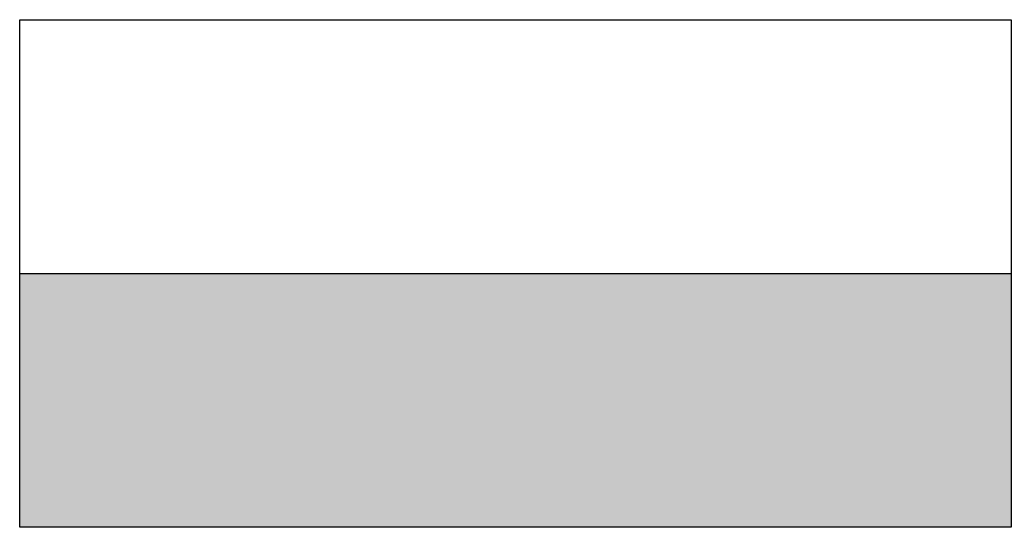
# Model space of a CAD drawing. Header units: inches. Extents: x -4.7 to 16.2, y 46 to 56.7.
import ezdxf

# ---------------------------------------------------------------- set-up
doc = ezdxf.new("R2010")
doc.units = ezdxf.units.IN
doc.header["$MEASUREMENT"] = 0

msp = doc.modelspace()

# ---------------------------------------------------------------- hatches: boundary and pattern name
h = msp.add_hatch(color=256)
h.set_gradient(color1=(192, 54, 226), color2=(192, 54, 226), tint=1)
h.paths.add_polyline_path([(16.188, 51.33), (-4.686, 51.33), (-4.686, 45.991), (16.188, 45.991)])

# ---------------------------------------------------------------- linework, layer by layer
at = {"color": 6}
msp.add_line((-4.686, 51.33), (16.188, 51.33), dxfattribs=at)
msp.add_lwpolyline([(-4.686, 56.669), (16.188, 56.669), (16.188, 45.991), (-4.686, 45.991)], close=True, dxfattribs=at)

doc.saveas('drawing.dxf')
